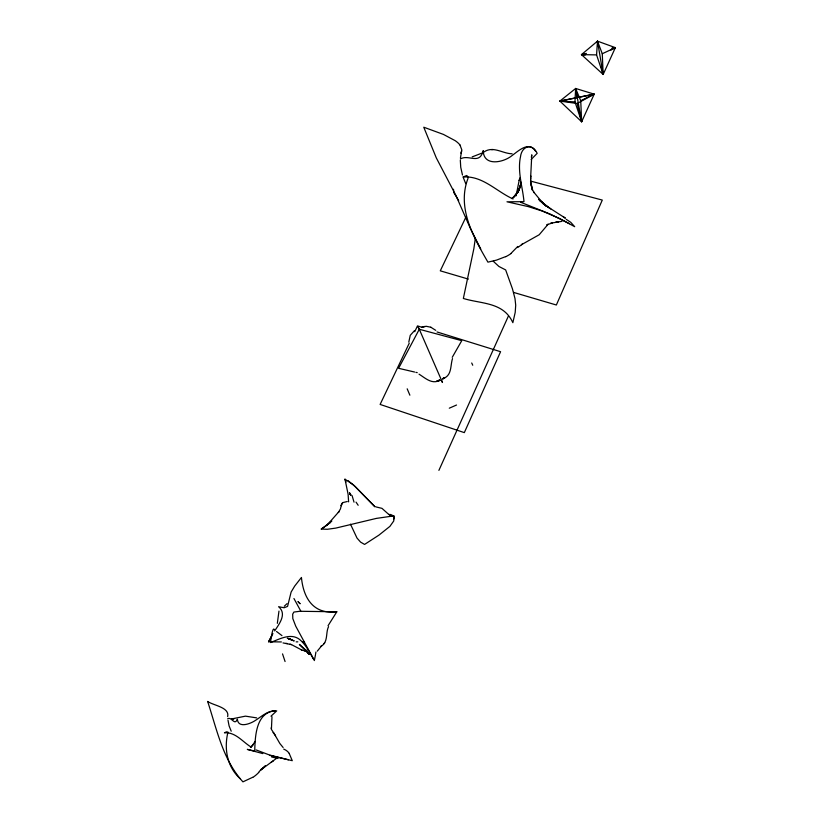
<?xml version="1.0" encoding="UTF-8"?>
<svg xmlns="http://www.w3.org/2000/svg" width="823" height="823" viewBox="0 0 823 823"><rect width="100%" height="100%" fill="white"/><g stroke="black" fill="none" stroke-linecap="round" stroke-linejoin="round"><path stroke-width="1.23" d="M530.67 179.064L530.67 175.762L530.773 182.634M531.576 159.137L530.681 176.626M348.613 501.865L348.098 494.201L344.991 479.202L353.458 484.891L374.804 506.557M574.958 101.898L575.647 88.473L594.216 94.151L581.645 121.773L559.877 101.095L575.647 88.473L580.74 100.725L581.645 121.773L574.958 101.898L559.877 101.095L594.216 94.151L577.19 103.492L559.877 101.095L594.216 94.151L580.74 100.725M596.572 54.904L597.488 41.15L615.367 47.641L603.166 74.461L581.47 54.616L597.488 41.15L602.271 53.732L603.166 74.461L596.572 54.904L581.47 54.616L586.377 53.423M271.981 716.72L271.415 729.404L275.53 735.731M341.38 505.363L342.79 502.606L347.275 501.516M531.627 156.833L531.792 154.827L531.349 157.316M516.072 195.864L519.148 180.515M329.149 522.759L338.881 511.721L338.346 512.492L340.475 508.881L341.432 504.766M460.448 157.954L461.806 149.837L459.934 144.91M408.784 342.131L410.255 335.331L414.432 330.702M341.35 505.507L341.422 504.931L341.329 505.682M468.04 178.282C456.683 207.818 473.42 237.075 487.926 262.146L496.485 260.13L505.589 256.642M315.898 652.042L315.621 653.966M274.409 629.708C272.629 625.511 270.613 641.436 270.53 642.547C279.347 639.152 290.92 632.568 299.685 639.522C305.817 644.769 309.52 652.125 313.491 658.997M315.518 654.594L314.355 660.55L295.735 626.169L292.803 618.557L292.69 614.143L293.893 612.055L299.767 611.283L336.823 611.777L328.038 625.737M520.825 181.945C520.486 188.035 517.708 193.559 513.285 197.715L519.292 189.269L520.918 183.724L518.048 192.335L520.136 186.502L517.111 193.261M277.341 623.33L278.966 611.098M341.483 504.54L341.648 503.954M461.662 150.959L460.839 153.16M443.278 378.117L443.021 378.919L443.525 378.169M452.506 358.581C450.284 365.299 452.022 374.959 443.957 378.21M328.562 626.673C325.435 632.537 328.542 642.105 320.98 646.364L321.67 645.798L317.277 651.147M438.896 470.375L508.357 316.166M409.247 343.212L380.123 404.432L464.326 432.62L500.579 351.709L437.044 331.967M414.751 331.659L417.498 325.887L422.384 327.41M466.281 216.326L440.284 270.829L468.39 279.1M272.506 634.379L272.907 633.566M272.084 635.222L268.576 641.765L281.394 641.95M255.13 741.43L251.221 747.171M268.576 641.765L271.806 635.922M227.652 716.627C229.864 707.235 213.219 705.496 207.633 701.433C216.747 729.055 222.776 759.742 242.939 781.85L252.682 777.303M452.239 357.326L461.754 340.671L419.288 329.262L418.187 327.122L418.886 328.737M274.697 630.912C279.141 623.937 287.258 613.999 278.586 606.716L284.11 607.755L287.566 606.417L291.116 592.056L294.696 586.079L301.434 577.468C303.492 598.712 313.779 614.678 336.823 611.777M517.739 246.478L510.836 253.546M261.292 769.124L258.597 772.416M287.032 603.66L284.254 606.253M323.912 643.771L324.735 642.753M271.004 716.175L276.703 710.887C268.133 709.982 261.735 716.473 255.048 720.65C250.192 723.859 238.104 728.499 237.353 719.179C234.637 726.308 231.582 716.267 227.601 718.788M531.154 159.497L537.172 153.335C532.234 142.544 521.7 146.196 520.517 156.637C517.266 171.585 522.636 186.79 523.994 201.666L506.978 201.8L528.129 206.583L542.141 210.986L559.568 218.507L574.68 226.685L570.771 222.333L566.214 219.34M253.268 744.65L250.449 747.438M516.381 194.125L511.834 198.59M388.528 514.478C391.635 513.645 395.945 517.646 393.857 519.076M330.29 522.667L321.279 529.055L327.389 529.271L335.794 528.099L376.378 518.397L393.857 515.877L393.775 520.928L389.907 526.381L378.95 535.115L364.579 544.425L360.597 542.12L357.017 538.088L350.475 524.169M260.942 769.844L265.407 765.843L260.85 769.865L276.23 758.559M341.946 503.419L342.79 502.606M326.217 525.475L331.813 521.01L325.898 525.702M517.698 247.548L522.502 244.05L521.443 244.709L539.199 234.75L548.149 224.216L546.842 224.823L552.531 222.899M327.143 524.899L321.279 529.055M271.199 762.211L273.442 760.812M443.607 378.457L445.15 377.531M460.345 158.983C468.822 153.922 479.48 165.423 483.255 150.588C483.41 166.802 503.491 162.625 511.947 155.65C518.511 150.897 528.86 140.733 535.557 151.144M442.465 379.105L443.741 378.374M610.913 50.049L615.367 47.641L611.777 48.238M602.271 53.732L615.367 47.641L612.857 48.156M481.846 153.16L472.176 156.884M449.286 408.187L456.528 405.019M483.78 152.121C493.121 145.445 502.647 153.716 512.122 153.778M422.034 327.204L426.242 326.289L430.871 327.245M422.127 327.173L424.977 326.402M436.715 381.203L439.842 380.257C431.972 384.763 425.254 377.994 419.03 374.167M438.299 380.73L437.034 381.08L438.443 380.699M438.597 380.648L439.945 380.277M438.762 380.596L440.058 380.298M583.98 54.102L581.47 54.616L585.163 55.059M558.58 221.912L555.628 222.333L562.006 221.356M557.655 222.045L550.566 223.218M493.059 149.529L491.465 149.632M256.683 717.882L245.449 716.144L232.549 718.757L234.071 718.777L231.448 718.726M274.975 710.846C255.809 712.451 255.14 736.626 254.729 751.101L247.301 749.383L262.825 753.601M393.857 515.877L389.773 515.332M296.167 641.868L297.844 641.837M302.864 641.734L304.5 641.714M439.42 380.463L438.474 380.38L439.739 380.524M375.957 506.906L381.975 508.357L388.538 514.231M283.009 642.917L291.527 644.635L301.907 650.098L306.331 651.302L304.849 651.075M285.91 643.329L287.484 643.596M269.697 755.349L292.278 760.689L289.212 753.487M288.451 759.814L269.502 755L256.107 749.928M414.597 372.037L398.599 368.303L419.288 329.262L442.486 382.5L441.612 380.648M415.913 372.346L417.22 372.644M530.485 181.07L602.292 200.071L556.358 305.004L513.593 292.412M289.943 644.152L291.527 644.635M287.278 638.278L291.589 639.78L288.369 638.607L290.097 639.234M289.881 639.152L293.904 640.819M287.813 638.247L294.099 640.901M520.671 202.263L550.278 214.114L569.465 223.702M283.698 749.084L285.447 749.948A33.805 19.814 -62.4 0 1 289.274 753.405M301.249 649.8L302.01 650.139M430.799 327.215L435.737 330.342M513.11 198.96C496.516 191.636 482.422 175.278 462.896 177.068L466.795 175.505L468.05 177.151M548.735 207.663L545.772 205.565L565.391 218.167L563.477 216.861M305.745 650.057L307.267 650.931M281.95 635.613L276.538 631.498M550.834 209.021L539.476 200.236L545.968 205.832L538.715 199.32L543.406 203.837L533.51 191.81L533.973 192.633L532.018 188.642L530.814 183.57L532.491 190.288L530.712 181.389M348.15 480.714L355.341 486.681L374.866 506.783M250.727 746.831C242.435 741.605 235.275 731.894 224.453 732.809L226.448 731.832L227.961 732.089C223.949 748.56 226.901 766.552 240.131 778.681M303.625 648.329L306.022 650.242M543.869 203.991L545.968 205.832M297.844 601.592L300.148 603.763L298.41 602.025M304.129 648.73L299.377 644.409L309.345 654.306M389.495 515.147L390.431 516.031M541.781 202.129L543.406 203.837M493.275 261.251L498.933 266.477L505.661 269.934L512.441 288.801L514.992 298.574L515.712 305.179L515.198 312.421L512.852 322.678C503.522 301.907 481.445 304.037 463.349 298.461L473.853 248.721L475.324 238.392M283.122 747.5L279.861 743.519L274.573 734.342M274.152 733.705L273.174 732.521L274.296 733.89M350.639 494.901L349.734 493.553L350.752 495.065C348.973 492.463 351.133 495.631 350.197 494.253M350.876 495.23L349.847 493.728L350.577 494.818M458.658 200.514L453.71 192.448L453.504 189.239M356.05 502.143L358.159 505.281M349.94 493.893L350.516 494.736M293.934 598.516L300.786 611.077M480.745 249.03L470.18 227.981L455.901 195.401L436.293 157.872L423.752 127.205L443.453 134.427L455.273 140.723A34.566 11.388 13.6 0 1 459.903 144.91M231.212 731.205L229.092 725.896L228.002 720.269M471.713 362.994L472.741 365.237M346.03 481.98L344.991 479.202M465.756 183.714L463.4 177.83M407.179 388.816L409.875 395.194M352.09 495.611L354.013 502.143M282.536 653.904L285.077 661.538M462.475 175.021L460.736 167.264L460.324 160.238M601.366 67.352L603.166 74.461L597.488 41.15L597.91 44.627M577.19 103.492L581.645 121.773L575.647 88.473L577.077 97.289M271.209 727.779L271.292 728.725M519.015 180.453A59.05 54.174 86.2 0 1 519.961 177.809M510.96 253.597A55.429 27.478 5.1 0 1 505.734 256.714M278.051 758.487A154.673 9.506 18.3 0 1 271.59 756.965M258.72 772.478A32.138 25.451 -7 0 1 252.805 777.416M309.325 654.244L307.185 652.104L309.325 654.244M350.32 494.428L349.61 492.905L350.32 494.428"/></g></svg>
